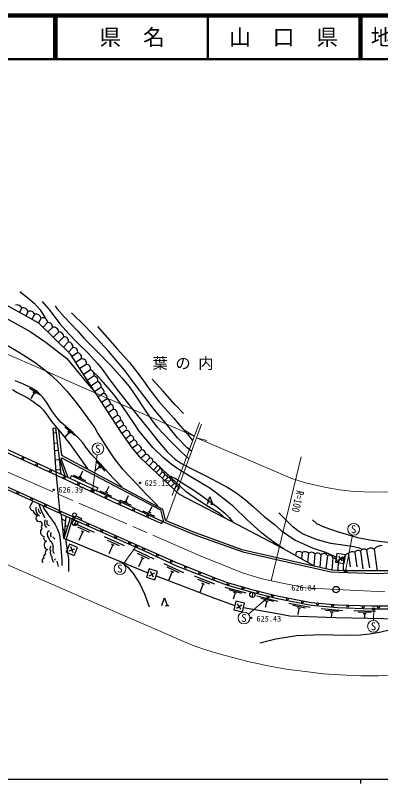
# Model space of a CAD drawing. Units: millimetres, scale not verified. Extents: x 40000 to 680000, y 20000 to 380000.
# Drawn here: x 288839 to 372630, y 204000 to 380000 of the extents above; entities that cross this region are included whole.
import ezdxf
from ezdxf.enums import TextEntityAlignment as Align

# ---------------------------------------------------------------- set-up
doc = ezdxf.new("R2010")
doc.units = ezdxf.units.MM
doc.header["$LTSCALE"] = 1000
doc.linetypes.add('CHAIN', pattern=[18.5, 12, -1.5, 3.5, -1.5])
for name, color, linetype, lineweight in [('M-BGD', 7, 'Continuous', 25), ('M-BMK', 2, 'CHAIN', 13), ('M-BMK-HTXT', 7, 'Continuous', 13), ('M-BMK-SRVR', 3, 'Continuous', 25), ('M-STR-HTXT', 7, 'Continuous', 13), ('M-STR-STR1', 1, 'Continuous', 25), ('M-STR-STRC', 7, 'Continuous', 25), ('M-TTL', 2, 'Continuous', 140), ('M-TTL-BAND', 7, 'Continuous', 25), ('M-TTL-LINE', 7, 'Continuous', 50)]:
    doc.layers.add(name, color=color, linetype=linetype, lineweight=lineweight)
doc.layers.add('M-TTL-TXT', color=7, linetype='Continuous')
doc.styles.add('ＭＳ ゴシック', font='')
doc.styles.get('ＭＳ ゴシック').set_extended_font_data('MS Gothic')

msp = doc.modelspace()

# ---------------------------------------------------------------- linework, layer by layer
at = {"layer": 'M-BGD'}
for p, q in [((290344, 312987), (289787, 311972)), ((291774, 312164), (291233, 311179)), ((293269, 311510), (292658, 310397)), ((294772, 310624), (294188, 309559)), ((296240, 309614), (295216, 308575)), ((297334, 308529), (296313, 307494)), ((298792, 307473), (297580, 306244)), ((299960, 306370), (298724, 305117)), ((301044, 305184), (299867, 303990)), ((302034, 303887), (301017, 302855)), ((303119, 302679), (301830, 301857)), ((303960, 301315), (302692, 300506)), ((305119, 300035), (303608, 299071)), ((306026, 298754), (304452, 297749)), ((306895, 297390), (305322, 296386)), ((307792, 296118), (306175, 295060)), ((294614, 292983), (292055, 294549)), ((308549, 294801), (307007, 293791)), ((293178, 293510), (292395, 292231)), ((293476, 293327), (292879, 293693)), ((309156, 293464), (307801, 292577)), ((309895, 292166), (308618, 291330)), ((310726, 290962), (309419, 290107)), ((311361, 289765), (310159, 288977)), ((312231, 288372), (311059, 287604)), ((312979, 287231), (311806, 286463)), ((302465, 283733), (300177, 285674)), ((313651, 286083), (312534, 285351)), ((298244, 284326), (297585, 284278)), ((301127, 284475), (300142, 283313)), ((301394, 284248), (300860, 284701)), ((314361, 285008), (313280, 284236)), ((315193, 283746), (314158, 283007)), ((298525, 281993), (297757, 281937)), ((316053, 282774), (314908, 281957)), ((316866, 281671), (315704, 280842)), ((298730, 280296), (297882, 280234)), ((317809, 280514), (316749, 279615)), ((298983, 278197), (298036, 278127)), ((299382, 274883), (298948, 278484)), ((318754, 279493), (317649, 278555)), ((319679, 278615), (318700, 277572)), ((308197, 276539), (307070, 275550)), ((309412, 275609), (307434, 277864)), ((308428, 276275), (307967, 276802)), ((320445, 277830), (319498, 276822)), ((321473, 276839), (320539, 275844)), ((298202, 275875), (299248, 276001)), ((298235, 275416), (322845, 263973)), ((301683, 274585), (301388, 273950)), ((301683, 274585), (307773, 271753)), ((302205, 274673), (304925, 273408)), ((303692, 274313), (304324, 275673)), ((322052, 276223), (321154, 275267)), ((322510, 275337), (321839, 274623)), ((323136, 274682), (322499, 274003)), ((303374, 274460), (304009, 274165)), ((323803, 274131), (323128, 273412)), ((324477, 273585), (323759, 272820)), ((325310, 272802), (324591, 272037)), ((307773, 271753), (307478, 271118)), ((308207, 271110), (310927, 269845)), ((309693, 270750), (310326, 272110)), ((325951, 272200), (325233, 271435)), ((326488, 271696), (325769, 270931)), ((309376, 270898), (310011, 270602)), ((314179, 268664), (314811, 270024)), ((292862, 268684), (292247, 267631)), ((312692, 269025), (315413, 267760)), ((313862, 268812), (314496, 268517)), ((319560, 266162), (320193, 267522)), ((333669, 268034), (334422, 268034)), ((318074, 266522), (320794, 265257)), ((319243, 266309), (319878, 266014)), ((299980, 260178), (299435, 265693)), ((299548, 264551), (300328, 264206)), ((300419, 265259), (299980, 260178)), ((301404, 264825), (299980, 260178)), ((301864, 264622), (300458, 260031)), ((302784, 264252), (302228, 263189)), ((299774, 262265), (300146, 262101)), ((300237, 263154), (300814, 262900)), ((306990, 261540), (302417, 263562)), ((305893, 261533), (303149, 262746)), ((300055, 261048), (300224, 260974)), ((304339, 261728), (303429, 259670)), ((304659, 261586), (304019, 261869)), ((313852, 258512), (309279, 260534)), ((299980, 260178), (300458, 260031)), ((300458, 260031), (319232, 252270)), ((312755, 258505), (310011, 259718)), ((311521, 258559), (310881, 258842)), ((301150, 257307), (302466, 257823)), ((302066, 256907), (301550, 258224)), ((311201, 258700), (310291, 256642)), ((320683, 255439), (316148, 257544)), ((353238, 257023), (353087, 256271)), ((366709, 257008), (367176, 253683)), ((368009, 257285), (368578, 253173)), ((369352, 257518), (370038, 253421)), ((371150, 257751), (371838, 252688)), ((319587, 255452), (316866, 256715)), ((318037, 255675), (317089, 253634)), ((318354, 255528), (317719, 255823)), ((354604, 256951), (354505, 255471)), ((356098, 256799), (355882, 254694)), ((357529, 256609), (357299, 253896)), ((358943, 256447), (358656, 253588)), ((360456, 256187), (360033, 253275)), ((361632, 255745), (361404, 252996)), ((362867, 255157), (364004, 255997)), ((363856, 255008), (363015, 256146)), ((364111, 255465), (364015, 252908)), ((365693, 253674), (365231, 256780)), ((327486, 252280), (322951, 254386)), ((326389, 252293), (323668, 253556)), ((362855, 254653), (362798, 252949)), ((319547, 251636), (320813, 252266)), ((320495, 251318), (319865, 252584)), ((324839, 252517), (323931, 250560)), ((325157, 252369), (324522, 252664)), ((334576, 249722), (329906, 251507)), ((333481, 249659), (330679, 250730)), ((331920, 249774), (331162, 247792)), ((332246, 249649), (331593, 249899)), ((341806, 247608), (336992, 248959)), ((340762, 247589), (337873, 248400)), ((339237, 247706), (338831, 246262)), ((339574, 247611), (338900, 247800)), ((343319, 247854), (343081, 246678)), ((349077, 245740), (344229, 246964)), ((348034, 245694), (345125, 246428)), ((323264, 244815), (324016, 244815)), ((339567, 244215), (340774, 244951)), ((340539, 243979), (339802, 245187)), ((346506, 245770), (346139, 244316)), ((346846, 245685), (346167, 245856)), ((356463, 244337), (351553, 245280)), ((355424, 244231), (352478, 244797)), ((354238, 244153), (353551, 244285)), ((353894, 244219), (353612, 242746)), ((363954, 243601), (358977, 244079)), ((362930, 243398), (359944, 243685)), ((361757, 243209), (361060, 243276)), ((361408, 243243), (361298, 242089)), ((371474, 243435), (366477, 243597)), ((370465, 243167), (367467, 243265)), ((369306, 242905), (368606, 242928)), ((368956, 242916), (368924, 241922))]:
    msp.add_line(p, q, dxfattribs=at)
for points in [[(256648, 325299), (259454, 323290), (270616, 318027), (280633, 313885), (283772, 312198), (292250, 307550), (295909, 305042), (300623, 301415), (304843, 296243), (307191, 293509)], [(357299, 253896), (350374, 257800), (336652, 264941), (326491, 270252), (317628, 278579), (315685, 280869), (313085, 284509), (305902, 295477), (301492, 302387), (294259, 309520), (284647, 314792), (278014, 316326), (263665, 321975), (260178, 323581), (258201, 325062)], [(289849, 316709), (291709, 315301), (293122, 314064), (294512, 312530), (295781, 310519)], [(295026, 314420), (296547, 312678), (299143, 309231), (301108, 307040), (302969, 305140), (305603, 302515), (307668, 300243), (308768, 298928), (310073, 297141), (312075, 294479), (314266, 291640), (317199, 287981), (319498, 285072), (321493, 282557), (323690, 280040), (325605, 278282), (326942, 277345), (328725, 276402), (332708, 274433), (337578, 271868), (339398, 270695), (341633, 269052), (343494, 267420), (345930, 265216), (348284, 263368), (349884, 261913), (353037, 259801), (357149, 257977), (359979, 257031), (362465, 255845)], [(297954, 313435), (298389, 312848), (300141, 310825), (303072, 307728), (304567, 306060), (307522, 303070), (310725, 299799), (313293, 296994), (314960, 294964), (316616, 292563), (318240, 290114), (320254, 287099), (321382, 285626), (322660, 284270), (324753, 282158), (326856, 280026), (328566, 278449)], [(329249, 280132), (328272, 280957), (326070, 283236), (322804, 287161), (320730, 289600), (316359, 295444), (313946, 298634), (310168, 303108), (307395, 306137), (304826, 308781), (301727, 311882)], [(307702, 308728), (309376, 306824), (312194, 303634), (315037, 300501), (316625, 298428), (318070, 296519), (319480, 294541), (321775, 291548), (322983, 290149), (325206, 287690), (326216, 286512), (328294, 284080), (329503, 282631)], [(286801, 304542), (289063, 303259), (291272, 301819), (293352, 300452), (295369, 298984), (297093, 297573), (298949, 295726), (300719, 293855), (302808, 291284), (304522, 288958), (307037, 285476), (307760, 284188), (309642, 281259), (311403, 278583), (313355, 276119), (315502, 273872), (318956, 270208), (321546, 267640)], [(350374, 257800), (348165, 259326), (346436, 260509), (345203, 261550), (341995, 264420), (338870, 267464), (336730, 269185), (334991, 270505), (333454, 271694), (331791, 272667), (328930, 274342), (326594, 275799), (324578, 277181), (322748, 278719), (320486, 280890), (319250, 282341), (317259, 284778), (315926, 286739), (313681, 290125), (311755, 292784), (310625, 294131), (308534, 296500), (307918, 297184), (306747, 298255)], [(313359, 271933), (311192, 274033), (308303, 277328), (306421, 279354), (305231, 280794), (304290, 282087), (303653, 282871), (302051, 284478), (299350, 286769), (298323, 287858), (297196, 289441), (295971, 291368), (295068, 292574), (293837, 293810), (292440, 294665), (290705, 295527), (288788, 296311)], [(327408, 288827), (325507, 290808), (322693, 294023), (320246, 296620)], [(288155, 294295), (289257, 293608), (291557, 292492), (292935, 291537), (294344, 290457), (295304, 289585), (296310, 288153), (297143, 286965), (298031, 285918), (299500, 284125), (301225, 281944), (303054, 279457), (305357, 276129)], [(298235, 275416), (297501, 285431), (298347, 285533)], [(300254, 274478), (298948, 278484), (298102, 285503)], [(298766, 285021), (299454, 279239), (322595, 266897), (323216, 264383), (329439, 261758), (340753, 257674), (361401, 252959), (364013, 252861), (375807, 252825), (382043, 252984), (383212, 253159)], [(300956, 274151), (299428, 278207), (299428, 278674), (322166, 266750), (322845, 263973), (330229, 260886), (341055, 257070), (361176, 252503), (371191, 252165), (382571, 252558), (384703, 252876)], [(337064, 264726), (335715, 265891), (333176, 267426), (329142, 270005), (328051, 270876), (324517, 274134), (321902, 276662)], [(298301, 274677), (310984, 268712), (322232, 263659)], [(324030, 274605), (325544, 273884), (328147, 272230), (329336, 271520), (331306, 270165), (332686, 269142), (335136, 267410), (336868, 265995), (337883, 264941), (338718, 263866)], [(332882, 268034), (333465, 269816), (334047, 268034)], [(295660, 264799), (294861, 266455), (294277, 268038)], [(295129, 267650), (295380, 267049), (296354, 265551), (297312, 264339), (298002, 263355), (298479, 262274), (298971, 261036), (299200, 259000), (299493, 255100), (299493, 253935)], [(299027, 266478), (310255, 261528), (318556, 257857), (325953, 254617), (334558, 251140), (337452, 250067), (343070, 248491), (348900, 247020), (356664, 245528), (362704, 244948), (370520, 244694), (379614, 244694)], [(299083, 265849), (310311, 260898), (318611, 257228), (325925, 253832), (334614, 250511), (337507, 249437), (343126, 247861), (348956, 246390), (356720, 244898), (362760, 244319), (370576, 244064), (379670, 244064)], [(368386, 257623), (367753, 257959), (366503, 258251), (364467, 258571), (361179, 259011), (360024, 259304), (358166, 259884), (356943, 260309), (354696, 261227), (353570, 261954), (352561, 262765), (349292, 266016)], [(302755, 265318), (304025, 264769), (303843, 264355)], [(356963, 264425), (357936, 263628), (359620, 262795), (362641, 261728), (367330, 260379), (370121, 259844), (372905, 259479), (374263, 259338)], [(301118, 252614), (301118, 255502), (300450, 260005)], [(313143, 254787), (314671, 253620), (315866, 252122), (317404, 249774), (318478, 247472), (319534, 244517)], [(321128, 251633), (334496, 246516), (339199, 244819)], [(322477, 244815), (323059, 246598), (323641, 244815)], [(341142, 244347), (348989, 242969), (351771, 242472), (362358, 242047), (377062, 241768), (381437, 241705)], [(344879, 236271), (348557, 237199), (353297, 237913), (359115, 238165), (364313, 237996), (367987, 238100), (370104, 238310), (372371, 238704), (374921, 239348), (377483, 240460), (379441, 241734)]]:
    msp.add_lwpolyline(points, dxfattribs=at)
for points in [[(300491, 257050), (302324, 256249), (303125, 258081), (301292, 258882)], [(362299, 254736), (364276, 254440), (364573, 256418), (362595, 256714)], [(318913, 251322), (320809, 250685), (321446, 252581), (319550, 253218)], [(338963, 243847), (340907, 243376), (341378, 245319), (339434, 245790)]]:
    msp.add_lwpolyline(points, close=True, dxfattribs=at)
for centre, radius in [((290520, 278472), 225), ((293704, 277020), 225), ((296889, 275568), 225), ((300065, 274096), 225), ((303232, 272607), 225), ((317429, 272878), 150), ((297636, 271336), 150), ((306399, 271117), 225), ((289379, 270628), 225), ((292564, 269176), 225), ((309566, 269627), 225), ((295749, 267725), 225), ((312747, 268167), 225), ((299050, 266222), 225), ((302421, 265580), 424), ((315939, 266733), 225), ((302506, 263721), 600), ((302252, 264810), 225), ((319132, 265298), 225), ((305455, 263398), 225), ((308657, 261986), 225), ((311859, 260572), 225), ((315060, 259157), 225), ((318261, 257742), 225), ((321467, 256336), 225), ((324672, 254932), 225), ((327903, 253586), 225), ((331148, 252275), 225), ((334393, 250964), 225), ((337682, 249769), 225), ((341052, 248823), 225), ((343200, 247266), 600), ((344432, 247915), 225), ((347825, 247059), 225), ((351249, 246339), 225), ((354686, 245679), 225), ((358144, 245160), 225), ((361628, 244826), 225), ((365122, 244645), 225), ((368620, 244531), 225), ((372119, 244469), 225), ((342907, 241965), 150)]:
    msp.add_circle(centre, radius, dxfattribs=at)
for centre, radius, start, end in [((289197, 312370), 1302, 28.27828, 105.93048), ((290589, 311758), 1252, 18.9064, 101.29337), ((292213, 311132), 1122, 19.70242, 113.04757), ((293568, 310300), 1247, 15.07086, 103.88901), ((295180, 309645), 1061, 358.32213, 112.60106), ((296430, 308711), 922, 348.60706, 101.88193), ((297609, 307374), 1187, 4.80806, 103.36992), ((298805, 306317), 1157, 2.64742, 90.63295), ((299976, 305296), 1074, 353.98048, 90.85321), ((300877, 304030), 1166, 352.94188, 81.76677), ((302201, 302946), 956, 343.80792, 100.07853), ((303034, 301686), 998, 338.21039, 85.07692), ((304137, 300311), 1020, 344.25986, 100.0194), ((305087, 299050), 985, 342.46052, 88.14971), ((305793, 297647), 1131, 346.85284, 78.14624), ((306678, 296284), 1126, 351.52998, 78.89), ((307210, 294908), 1343, 355.42801, 64.32162), ((307946, 293720), 1237, 348.05443, 60.86023), ((308752, 292375), 1162, 349.62579, 69.63005), ((309279, 290852), 1451, 4.36592, 64.88884), ((310392, 290018), 1002, 345.35856, 70.5339), ((311186, 288687), 1092, 343.20291, 80.74358), ((312059, 287444), 944, 346.95466, 79.51728), ((312562, 286216), 1097, 353.06927, 67.66345), ((313502, 285213), 883, 346.62365, 80.31297), ((314095, 283927), 1113, 350.61488, 76.1469), ((315181, 282869), 877, 353.78287, 89.19494), ((315691, 281656), 1175, 0.74521, 72.04669), ((316652, 280534), 1158, 359.04393, 79.33471), ((317731, 279494), 1023, 359.92276, 85.63354), ((318751, 278563), 930, 3.17326, 89.78929), ((319714, 277882), 733, 355.91932, 92.72198), ((319808, 276141), 1805, 22.73964, 69.35317), ((321492, 276277), 562, 354.54491, 91.92861), ((321763, 275513), 767, 346.75067, 67.86046), ((322584, 274780), 561, 349.87264, 97.56105), ((323287, 274185), 519, 354.02649, 106.8207), ((323871, 273525), 609, 5.60076, 96.43779), ((323662, 271883), 1887, 29.16488, 64.41103), ((324895, 271718), 1161, 24.52936, 69.04655), ((325808, 271510), 704, 15.3142, 78.26171), ((292955, 267321), 774, 156.35011, 266.77703), ((294100, 266734), 1203, 188.87203, 262.86327), ((295371, 266888), 1854, 167.25765, 236.28182), ((295144, 266910), 1041, 179.23658, 243.09754), ((294374, 264847), 812, 121.39143, 283.21773), ((294349, 263438), 654, 344.92375, 71.20089), ((296930, 263749), 1452, 152.1814, 227.68106), ((296819, 263853), 792, 147.52517, 251.06056), ((322325, 263864), 225, 245.80968, 65.80968), ((295603, 261639), 1012, 127.58486, 261.5094), ((295267, 262857), 502, 124.88599, 235.83745), ((296025, 260250), 692, 145.82745, 269.58082), ((296810, 261250), 663, 103.14603, 196.66848), ((298888, 261479), 2746, 188.78043, 230.37689), ((297615, 261024), 736, 135.59953, 221.42189), ((298804, 261311), 1562, 211.07145, 233.8535), ((296457, 258617), 1038, 114.8986, 257.02294), ((295373, 258125), 2156, 3.83002, 35.07328), ((296436, 256878), 758, 106.25119, 205.70328), ((297548, 257796), 800, 130.55385, 214.5697), ((298149, 256960), 1316, 163.11987, 226.27935), ((298767, 257670), 1380, 154.25556, 225.36735), ((353847, 255580), 1566, 61.10137, 112.87872), ((355240, 255783), 1330, 49.81683, 118.54452), ((356713, 255946), 1052, 39.07266, 125.76604), ((366192, 255452), 1639, 71.62345, 125.87816), ((367503, 256472), 958, 58.079, 145.98786), ((368785, 256800), 915, 51.72723, 147.9866), ((370389, 256563), 1410, 57.36307, 137.37915), ((373119, 255845), 2740, 92.7153, 135.92699), ((295495, 255078), 528, 106.45361, 231.6257), ((296033, 255863), 741, 112.12256, 202.07256), ((298712, 255735), 1498, 169.47707, 221.81308), ((298242, 255265), 366, 136.08855, 197.29143), ((358154, 255808), 1016, 38.98839, 127.95942), ((359604, 255759), 954, 26.68945, 133.83385), ((360919, 255635), 721, 8.78098, 130.02663), ((361421, 254278), 1482, 14.64998, 81.80541), ((363910, 254399), 1085, 79.28131, 166.46684), ((365792, 255169), 1706, 109.1724, 170.00222), ((303498, 255489), 5154, 186.26746, 199.6602)]:
    msp.add_arc(centre, radius, start, end, dxfattribs=at)
at = {"layer": 'M-BMK'}
msp.add_lwpolyline([(149498, 313559), (160117, 312998), (167157, 312343), (173850, 311404), (184375, 310103), (195166, 308100), (205825, 305740), (223205, 301115), (235751, 297166), (249360, 292136), (266291, 284623), (269460, 283007), (331204, 256196), (340942, 252315), (345163, 251027), (347551, 250422), (355367, 248862), (362391, 248445), (373601, 247927)], dxfattribs=at)
at = {"layer": 'M-BMK-SRVR'}
msp.add_circle((362391, 248445), 750, dxfattribs=at)
at = {"layer": 'M-STR-HTXT'}
for p, q in [((331549, 286387), (323476, 264439)), ((324788, 270031), (331051, 286767)), ((329872, 283615), (327779, 284899)), ((330393, 283243), (332759, 282588)), ((306568, 270983), (307608, 279363)), ((354378, 278887), (347551, 250422)), ((364587, 252731), (366179, 260949)), ((316589, 258407), (313623, 254344)), ((346842, 246755), (342297, 242841)), ((371040, 244013), (370996, 241405))]:
    msp.add_line(p, q, dxfattribs=at)
for points in [[(142496, 339571), (151303, 339401), (161312, 338824), (169681, 338147), (176896, 337283), (182464, 336529), (190391, 335233), (196840, 334151), (205232, 332271), (212737, 330409), (221479, 328100), (232040, 324904), (240330, 322103), (248786, 318936), (256784, 315698), (268578, 310503), (278078, 306316), (286975, 302418), (294374, 299201), (303088, 295298), (312884, 291027), (323918, 286209), (329872, 283615)], [(330393, 283243), (336681, 280512), (343332, 277704), (349066, 275241), (352013, 274000), (355421, 272920), (359779, 271904), (363165, 271275), (366444, 270933), (370960, 270755), (374771, 270867)], [(277024, 258465), (291099, 252378), (295979, 250267), (303874, 246765), (307365, 245253), (312808, 242895), (322215, 238842), (327293, 236631), (329480, 235696), (331785, 234886), (334547, 234054), (336946, 233318), (342487, 231921), (344412, 231522), (346375, 231075), (350995, 230235), (355951, 229574), (359454, 229183), (364740, 228834), (368086, 228668), (372149, 228668), (377223, 228735)]]:
    msp.add_lwpolyline(points, dxfattribs=at)
for centre in [(307774, 280702), (366436, 262275), (312827, 253254), (341274, 241960), (370973, 240055)]:
    msp.add_circle(centre, 1350, dxfattribs=at)
at = {"layer": 'M-STR-STR1'}
for p, q in [((265788, 290207), (298235, 275416)), ((265854, 289468), (298301, 274677)), ((299027, 266478), (266594, 281258)), ((299083, 265849), (266651, 280628)), ((299083, 265849), (298235, 275416))]:
    msp.add_line(p, q, dxfattribs=at)
at = {"layer": 'M-STR-STRC'}
for centre in [(306568, 270983), (316589, 258407), (364587, 252731), (346842, 246755), (371040, 244013)]:
    msp.add_circle(centre, 250, dxfattribs=at)
at = {"layer": 'M-TTL'}
msp.add_line((680000, 380000), (40000, 380000), dxfattribs=at)
at = {"layer": 'M-TTL-BAND'}
for p, q in [((40000, 205000), (579000, 205000)), ((368000, 205000), (368000, 204000))]:
    msp.add_line(p, q, dxfattribs=at)
at = {"layer": 'M-TTL-LINE'}
for p, q in [((297750, 380000), (297750, 370000)), ((298250, 380000), (298250, 370000)), ((333000, 380000), (333000, 370000)), ((367750, 380000), (367750, 370000)), ((368250, 380000), (368250, 370000)), ((40000, 370000), (680000, 370000))]:
    msp.add_line(p, q, dxfattribs=at)

# ---------------------------------------------------------------- texts
at = {"layer": 'M-BGD', "style": 'ＭＳ ゴシック'}
for s, p in [('625.15', (321331, 271811)), ('626.39', (301538, 270269)), ('626.84', (354964, 247794)), ('625.43', (346993, 240736))]:
    msp.add_text(s, height=1320, dxfattribs=at).set_placement(p, align=Align.BOTTOM_CENTER)
at = {"layer": 'M-BMK-HTXT', "style": 'ＭＳ ゴシック'}
msp.add_text('葉 の 内', height=2566, dxfattribs=at).set_placement((327299, 300311), align=Align.MIDDLE_CENTER)
at = {"layer": 'M-STR-HTXT', "style": 'ＭＳ ゴシック'}
for p in [(307774, 280702), (366436, 262275), (312827, 253254), (341274, 241960), (370973, 240055)]:
    msp.add_text('S', height=1833, dxfattribs=at).set_placement(p, align=Align.MIDDLE_CENTER)
at = {"layer": 'M-STR-HTXT', "style": 'ＭＳ ゴシック', "width": 0.8}
msp.add_text('R=100', height=1833, rotation=256.513, dxfattribs=at).set_placement((352221, 269004), align=Align.BOTTOM_CENTER)
at = {"layer": 'M-TTL-TXT', "style": 'ＭＳ ゴシック'}
for s, p in [('県\u3000名', (315625, 375000)), ('山\u3000口\u3000県', (350375, 375000))]:
    msp.add_text(s, height=3666, dxfattribs=at).set_placement(p, align=Align.MIDDLE_CENTER)
msp.add_text('地 名', height=3666, dxfattribs=at).set_placement((370380, 375000), align=Align.MIDDLE_LEFT)

doc.saveas('drawing.dxf')
